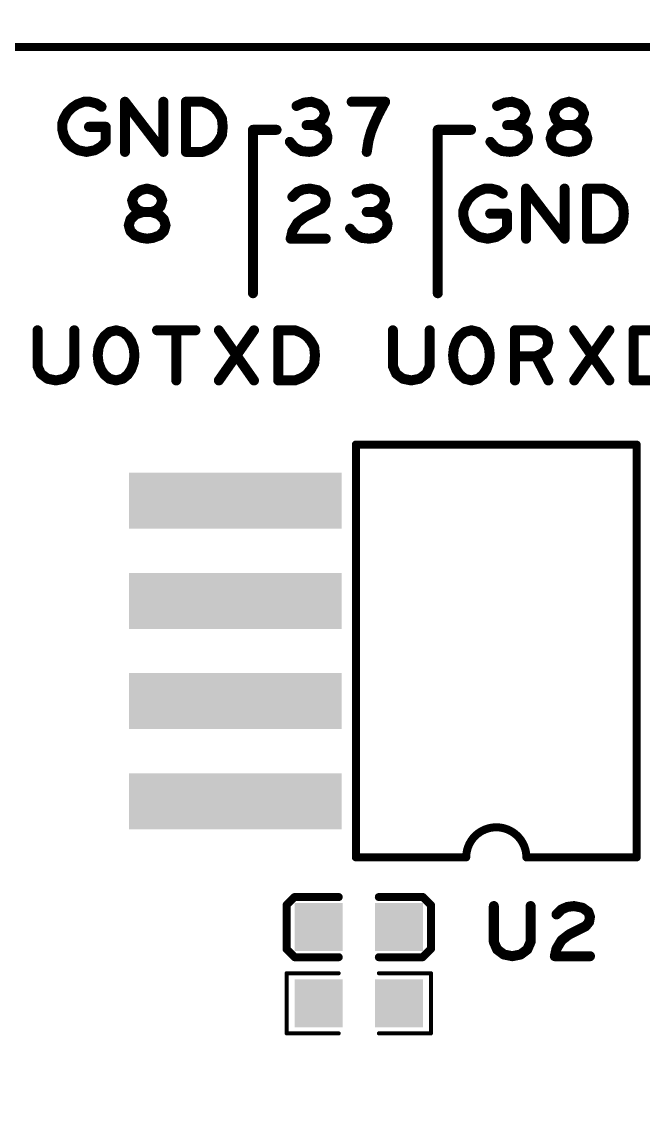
# Model space of a CAD drawing. Extents: x -13 to 102, y 0 to 99.
# Drawn here: x 12.98 to 20.85, y 64.59 to 78.52 of the extents above; entities that cross this region are included whole.
import ezdxf

# ---------------------------------------------------------------- set-up
doc = ezdxf.new("R2010")
doc.units = 0
doc.layers.get('0').update_dxf_attribs({"linetype": 'CONTINUOUS'})
doc.layers.get('DEFPOINTS').update_dxf_attribs({"linetype": 'CONTINUOUS'})
doc.layers.add('SILK_TOP_ART', color=251, linetype='CONTINUOUS')
doc.layers.add('SOLDER_TOP_ART', color=18, linetype='CONTINUOUS')
doc.layers.get('0').off()
doc.dimstyles.get("Standard").update_dxf_attribs({"dimtxt": 3, "dimasz": 3, "dimexe": 0.18, "dimexo": 0, "dimgap": 1.5, "dimtad": 0, "dimtih": 1, "dimtoh": 1, "dimzin": 0, "dimcen": 0.09, "dimazin": 3, "dimtfac": 1, "dimtofl": 0, "dimtmove": 0, "dimatfit": 3})

# ---------------------------------------------------------------- blocks, each defined once
blk = doc.blocks.new('ROUND_214')
at = {"const_width": 0.0508}
blk.add_lwpolyline([(-0.0254, 0, 1), (0.0254, 0, 1)], format="xyb", close=True, dxfattribs=at)
blk = doc.blocks.new('ROUND_159')
at = {"const_width": 0.0635}
blk.add_lwpolyline([(-0.03175, 0, 1), (0.03175, 0, 1)], format="xyb", close=True, dxfattribs=at)
blk = doc.blocks.new('ROUND_320')
at = {"const_width": 0.0254}
blk.add_lwpolyline([(-0.0127, 0, 1), (0.0127, 0, 1)], format="xyb", close=True, dxfattribs=at)
blk = doc.blocks.new('RECTANGLE_363')
blk.add_solid([(1.3454, 0.3548), (1.3454, -0.3548), (-1.3454, 0.3548), (-1.3454, -0.3548)])
blk = doc.blocks.new('SQUARE_333')
blk.add_solid([(0.304, 0.304), (0.304, -0.304), (-0.304, 0.304), (-0.304, -0.304)])
blk = doc.blocks.new('*U174')
at = {"layer": 'SOLDER_TOP_ART', "color": 0, "linetype": 'CONTINUOUS'}
blk.add_text('88.00', height=3, dxfattribs=at).set_placement((39.771, 0.605))
blk = doc.blocks.new('*D168')
at = {"layer": 'DEFPOINTS', "color": 0, "linetype": 'CONTINUOUS'}
for p in [(1, 82.538), (89, 61.962), (89, 2.079)]:
    blk.add_point(p, dxfattribs=at)
at = {"layer": 'SOLDER_TOP_ART', "color": 0, "linetype": 'CONTINUOUS'}
for p, q in [((1, 82.538), (1, 1.899)), ((89, 61.962), (89, 1.899)), ((4, 2.079), (38.441, 2.079)), ((86, 2.079), (51.559, 2.079))]:
    blk.add_line(p, q, dxfattribs=at)
for points in [[(4, 2.579), (4, 1.579), (1, 2.079)], [(86, 2.579), (86, 1.579), (89, 2.079)]]:
    blk.add_solid(points, dxfattribs=at)
at = {"layer": 'SOLDER_TOP_ART', "linetype": 'CONTINUOUS'}
blk.add_blockref('*U174', (0, 0), dxfattribs=at)

msp = doc.modelspace()

# ---------------------------------------------------------------- linework, layer by layer
at = {"layer": 'SILK_TOP_ART'}
for points, const_width in [([(59.662, 78.206), (7.338, 78.206)], 0.1016), ([(13.5551, 77.3757), (13.6186, 77.4392)], 0.127), ([(13.6186, 77.4392), (13.6821, 77.4815)], 0.127), ([(13.6821, 77.4815), (13.7668, 77.5133)], 0.127), ([(13.7668, 77.5133), (13.8409, 77.5133)], 0.127), ([(13.8409, 77.5133), (13.9255, 77.4921)], 0.127), ([(13.9255, 77.4921), (13.9891, 77.4498)], 0.127), ([(14.2854, 76.8783), (14.2854, 77.5133)], 0.127), ([(14.2854, 77.5133), (14.7722, 76.8783)], 0.127), ([(14.7722, 76.8783), (14.7722, 77.5133)], 0.127), ([(15.058, 76.8783), (15.058, 77.5133)], 0.127), ([(15.058, 77.5133), (15.2696, 77.5133)], 0.127), ([(15.2696, 77.5133), (15.3543, 77.4815)], 0.127), ([(15.3543, 77.4815), (15.4178, 77.4392)], 0.127), ([(15.4178, 77.4392), (15.4707, 77.3757)], 0.127), ([(16.5539, 77.5027), (16.4586, 77.4604)], 0.127), ([(16.6491, 77.5133), (16.5539, 77.5027)], 0.127), ([(16.7444, 77.4815), (16.6491, 77.5133)], 0.127), ([(16.7973, 77.4286), (16.7444, 77.4815)], 0.127), ([(16.8185, 77.3651), (16.7973, 77.4286)], 0.127), ([(17.5805, 77.5133), (17.1571, 77.5133)], 0.127), ([(17.4958, 77.3545), (17.5805, 77.5133)], 0.127), ([(19.0939, 77.5027), (18.9986, 77.4604)], 0.127), ([(19.1891, 77.5133), (19.0939, 77.5027)], 0.127), ([(19.2844, 77.4815), (19.1891, 77.5133)], 0.127), ([(19.3373, 77.4286), (19.2844, 77.4815)], 0.127), ([(19.3585, 77.3651), (19.3373, 77.4286)], 0.127), ([(19.7183, 77.3651), (19.7501, 77.4392)], 0.127), ([(19.7501, 77.4392), (19.8241, 77.4921)], 0.127), ([(19.8241, 77.4921), (19.9088, 77.5133)], 0.127), ([(19.9088, 77.5133), (19.9935, 77.4921)], 0.127), ([(19.9935, 77.4921), (20.0675, 77.4392)], 0.127), ([(20.0675, 77.4392), (20.0993, 77.3651)], 0.127), ([(13.4916, 77.2381), (13.5128, 77.3016)], 0.127), ([(13.5128, 77.3016), (13.5551, 77.3757)], 0.127), ([(15.4707, 77.3757), (15.5131, 77.3016)], 0.127), ([(15.5131, 77.3016), (15.5236, 77.1958)], 0.127), ([(16.7444, 77.2487), (16.7973, 77.3016)], 0.127), ([(16.7973, 77.3016), (16.8185, 77.3651)], 0.127), ([(17.4429, 77.2381), (17.4958, 77.3545)], 0.127), ([(19.2844, 77.2487), (19.3373, 77.3016)], 0.127), ([(19.3373, 77.3016), (19.3585, 77.3651)], 0.127), ([(19.7395, 77.291), (19.7183, 77.3651)], 0.127), ([(19.7924, 77.2381), (19.7395, 77.291)], 0.127), ([(20.0781, 77.291), (20.0252, 77.2381)], 0.127), ([(20.0993, 77.3651), (20.0781, 77.291)], 0.127), ([(13.4916, 77.164), (13.4916, 77.2381)], 0.127), ([(13.5128, 77.0794), (13.4916, 77.164)], 0.127), ([(13.8303, 77.1958), (14.042, 77.1958)], 0.127), ([(14.042, 77.1958), (14.042, 77.0053)], 0.127), ([(15.5236, 77.1958), (15.5131, 77.09)], 0.127), ([(15.9068, 75.0876), (15.9068, 77.1577)], 0.127), ([(15.9068, 77.1577), (16.2052, 77.1577)], 0.127), ([(16.6809, 77.217), (16.5856, 77.217)], 0.127), ([(16.6809, 77.217), (16.7444, 77.2487)], 0.127), ([(16.755, 77.1958), (16.6809, 77.217)], 0.127), ([(16.8291, 77.1429), (16.755, 77.1958)], 0.127), ([(17.4006, 77.1323), (17.4429, 77.2381)], 0.127), ([(18.2468, 75.0876), (18.2468, 77.1577)], 0.127), ([(18.2468, 77.1577), (18.669, 77.1577)], 0.127), ([(19.2209, 77.217), (19.1256, 77.217)], 0.127), ([(19.2209, 77.217), (19.2844, 77.2487)], 0.127), ([(19.295, 77.1958), (19.2209, 77.217)], 0.127), ([(19.3691, 77.1429), (19.295, 77.1958)], 0.127), ([(19.7606, 77.1852), (19.6971, 77.1217)], 0.127), ([(19.8559, 77.217), (19.7606, 77.1852)], 0.127), ([(19.8559, 77.217), (19.7924, 77.2381)], 0.127), ([(19.9617, 77.217), (19.8559, 77.217)], 0.127), ([(19.9617, 77.217), (19.8559, 77.217)], 0.127), ([(20.0252, 77.2381), (19.9617, 77.217)], 0.127), ([(20.057, 77.1852), (19.9617, 77.217)], 0.127), ([(20.1205, 77.1217), (20.057, 77.1852)], 0.127), ([(13.5551, 77.0053), (13.5128, 77.0794)], 0.127), ([(15.4707, 77.0159), (15.4178, 76.9524)], 0.127), ([(15.5131, 77.09), (15.4707, 77.0159)], 0.127), ([(16.8502, 77.0688), (16.8291, 77.1429)], 0.127), ([(16.8396, 77.0053), (16.8502, 77.0688)], 0.127), ([(17.3476, 76.8783), (17.3688, 77.0159)], 0.127), ([(17.3688, 77.0159), (17.4006, 77.1323)], 0.127), ([(19.3902, 77.0688), (19.3691, 77.1429)], 0.127), ([(19.3796, 77.0053), (19.3902, 77.0688)], 0.127), ([(19.6971, 77.1217), (19.676, 77.0476)], 0.127), ([(19.676, 77.0476), (19.6971, 76.9735)], 0.127), ([(20.1416, 77.0476), (20.1205, 77.1217)], 0.127), ([(20.1205, 76.9735), (20.1416, 77.0476)], 0.127), ([(13.6186, 76.9418), (13.5551, 77.0053)], 0.127), ([(13.6927, 76.8995), (13.6186, 76.9418)], 0.127), ([(13.7986, 76.8783), (13.6927, 76.8995)], 0.127), ([(13.9044, 76.8995), (13.7986, 76.8783)], 0.127), ([(13.9785, 76.9418), (13.9044, 76.8995)], 0.127), ([(14.042, 77.0053), (13.9785, 76.9418)], 0.127), ([(15.2696, 76.8783), (15.058, 76.8783)], 0.127), ([(15.3543, 76.91), (15.2696, 76.8783)], 0.127), ([(15.4178, 76.9524), (15.3543, 76.91)], 0.127), ([(16.374, 77.0053), (16.4375, 76.9312)], 0.127), ([(16.4375, 76.9312), (16.5221, 76.8889)], 0.127), ([(16.5221, 76.8889), (16.6174, 76.8783)], 0.127), ([(16.6174, 76.8783), (16.7021, 76.8889)], 0.127), ([(16.7021, 76.8889), (16.7867, 76.9418)], 0.127), ([(16.7867, 76.9418), (16.8396, 77.0053)], 0.127), ([(18.914, 77.0053), (18.9775, 76.9312)], 0.127), ([(18.9775, 76.9312), (19.0621, 76.8889)], 0.127), ([(19.0621, 76.8889), (19.1574, 76.8783)], 0.127), ([(19.1574, 76.8783), (19.2421, 76.8889)], 0.127), ([(19.2421, 76.8889), (19.3267, 76.9418)], 0.127), ([(19.3267, 76.9418), (19.3796, 77.0053)], 0.127), ([(19.6971, 76.9735), (19.7501, 76.9206)], 0.127), ([(19.7501, 76.9206), (19.8347, 76.8889)], 0.127), ([(19.8347, 76.8889), (19.9088, 76.8783)], 0.127), ([(19.9088, 76.8783), (19.9829, 76.8889)], 0.127), ([(19.9829, 76.8889), (20.0675, 76.9206)], 0.127), ([(20.0675, 76.9206), (20.1205, 76.9735)], 0.127), ([(14.3763, 76.2651), (14.4081, 76.3392)], 0.127), ([(14.4081, 76.3392), (14.4821, 76.3921)], 0.127), ([(14.4821, 76.3921), (14.5668, 76.4133)], 0.127), ([(14.5668, 76.4133), (14.6515, 76.3921)], 0.127), ([(14.6515, 76.3921), (14.7255, 76.3392)], 0.127), ([(14.7255, 76.3392), (14.7573, 76.2651)], 0.127), ([(16.4057, 76.3075), (16.4692, 76.371)], 0.127), ([(16.4692, 76.371), (16.5433, 76.4027)], 0.127), ([(16.5433, 76.4027), (16.628, 76.4133)], 0.127), ([(16.628, 76.4133), (16.7338, 76.3921)], 0.127), ([(16.7338, 76.3921), (16.8079, 76.3392)], 0.127), ([(16.8079, 76.3392), (16.8291, 76.2757)], 0.127), ([(17.3159, 76.4027), (17.2206, 76.3604)], 0.127), ([(17.4111, 76.4133), (17.3159, 76.4027)], 0.127), ([(17.5064, 76.3815), (17.4111, 76.4133)], 0.127), ([(17.5593, 76.3286), (17.5064, 76.3815)], 0.127), ([(17.5805, 76.2651), (17.5593, 76.3286)], 0.127), ([(18.6351, 76.2757), (18.6986, 76.3392)], 0.127), ([(18.6986, 76.3392), (18.7621, 76.3815)], 0.127), ([(18.7621, 76.3815), (18.8468, 76.4133)], 0.127), ([(18.8468, 76.4133), (18.9209, 76.4133)], 0.127), ([(18.9209, 76.4133), (19.0055, 76.3921)], 0.127), ([(19.0055, 76.3921), (19.0691, 76.3498)], 0.127), ([(19.3654, 75.7783), (19.3654, 76.4133)], 0.127), ([(19.3654, 76.4133), (19.8522, 75.7783)], 0.127), ([(19.8522, 75.7783), (19.8522, 76.4133)], 0.127), ([(20.138, 75.7783), (20.138, 76.4133)], 0.127), ([(20.138, 76.4133), (20.3496, 76.4133)], 0.127), ([(20.3496, 76.4133), (20.4343, 76.3815)], 0.127), ([(20.4343, 76.3815), (20.4978, 76.3392)], 0.127), ([(20.4978, 76.3392), (20.5507, 76.2757)], 0.127), ([(14.3975, 76.191), (14.3763, 76.2651)], 0.127), ([(14.4504, 76.1381), (14.3975, 76.191)], 0.127), ([(14.7361, 76.191), (14.6832, 76.1381)], 0.127), ([(14.7573, 76.2651), (14.7361, 76.191)], 0.127), ([(16.8185, 76.2122), (16.7761, 76.1593)], 0.127), ([(16.8291, 76.2757), (16.8185, 76.2122)], 0.127), ([(17.5064, 76.1487), (17.5593, 76.2016)], 0.127), ([(17.5593, 76.2016), (17.5805, 76.2651)], 0.127), ([(18.5716, 76.1381), (18.5928, 76.2016)], 0.127), ([(18.5928, 76.2016), (18.6351, 76.2757)], 0.127), ([(20.5507, 76.2757), (20.5931, 76.2016)], 0.127), ([(20.5931, 76.2016), (20.6036, 76.0958)], 0.127), ([(14.4186, 76.0852), (14.3551, 76.0217)], 0.127), ([(14.5139, 76.117), (14.4186, 76.0852)], 0.127), ([(14.5139, 76.117), (14.4504, 76.1381)], 0.127), ([(14.6197, 76.117), (14.5139, 76.117)], 0.127), ([(14.6197, 76.117), (14.5139, 76.117)], 0.127), ([(14.6832, 76.1381), (14.6197, 76.117)], 0.127), ([(14.715, 76.0852), (14.6197, 76.117)], 0.127), ([(14.7785, 76.0217), (14.715, 76.0852)], 0.127), ([(16.5645, 76.0535), (16.4692, 75.9794)], 0.127), ([(16.7761, 76.1593), (16.5645, 76.0535)], 0.127), ([(17.4429, 76.117), (17.3476, 76.117)], 0.127), ([(17.4429, 76.117), (17.5064, 76.1487)], 0.127), ([(17.517, 76.0958), (17.4429, 76.117)], 0.127), ([(17.5911, 76.0429), (17.517, 76.0958)], 0.127), ([(17.6122, 75.9688), (17.5911, 76.0429)], 0.127), ([(18.5716, 76.064), (18.5716, 76.1381)], 0.127), ([(18.5928, 75.9794), (18.5716, 76.064)], 0.127), ([(18.9103, 76.0958), (19.122, 76.0958)], 0.127), ([(19.122, 76.0958), (19.122, 75.9053)], 0.127), ([(20.6036, 76.0958), (20.5931, 75.99)], 0.127), ([(14.3551, 76.0217), (14.334, 75.9476)], 0.127), ([(14.334, 75.9476), (14.3551, 75.8735)], 0.127), ([(14.7996, 75.9476), (14.7785, 76.0217)], 0.127), ([(14.7785, 75.8735), (14.7996, 75.9476)], 0.127), ([(16.4692, 75.9794), (16.4057, 75.8735)], 0.127), ([(17.136, 75.9053), (17.1995, 75.8312)], 0.127), ([(17.5487, 75.8418), (17.6016, 75.9053)], 0.127), ([(17.6016, 75.9053), (17.6122, 75.9688)], 0.127), ([(18.6351, 75.9053), (18.5928, 75.9794)], 0.127), ([(18.6986, 75.8418), (18.6351, 75.9053)], 0.127), ([(19.122, 75.9053), (19.0585, 75.8418)], 0.127), ([(20.5507, 75.9159), (20.4978, 75.8524)], 0.127), ([(20.5931, 75.99), (20.5507, 75.9159)], 0.127), ([(14.3551, 75.8735), (14.4081, 75.8206)], 0.127), ([(14.4081, 75.8206), (14.4927, 75.7889)], 0.127), ([(14.4927, 75.7889), (14.5668, 75.7783)], 0.127), ([(14.5668, 75.7783), (14.6409, 75.7889)], 0.127), ([(14.6409, 75.7889), (14.7255, 75.8206)], 0.127), ([(14.7255, 75.8206), (14.7785, 75.8735)], 0.127), ([(16.4057, 75.8735), (16.3845, 75.7783)], 0.127), ([(16.3845, 75.7783), (16.8291, 75.7783)], 0.127), ([(17.1995, 75.8312), (17.2841, 75.7889)], 0.127), ([(17.2841, 75.7889), (17.3794, 75.7783)], 0.127), ([(17.3794, 75.7783), (17.4641, 75.7889)], 0.127), ([(17.4641, 75.7889), (17.5487, 75.8418)], 0.127), ([(18.7727, 75.7995), (18.6986, 75.8418)], 0.127), ([(18.8786, 75.7783), (18.7727, 75.7995)], 0.127), ([(18.9844, 75.7995), (18.8786, 75.7783)], 0.127), ([(19.0585, 75.8418), (18.9844, 75.7995)], 0.127), ([(20.3496, 75.7783), (20.138, 75.7783)], 0.127), ([(20.4343, 75.81), (20.3496, 75.7783)], 0.127), ([(20.4978, 75.8524), (20.4343, 75.81)], 0.127), ([(13.1784, 74.6177), (13.1784, 74.1626)], 0.127), ([(13.644, 74.1626), (13.644, 74.6177)], 0.127), ([(14.025, 74.5436), (13.9827, 74.4801)], 0.127), ([(14.0885, 74.5965), (14.025, 74.5436)], 0.127), ([(14.1732, 74.6177), (14.0885, 74.5965)], 0.127), ([(14.2579, 74.5965), (14.1732, 74.6177)], 0.127), ([(14.3214, 74.5436), (14.2579, 74.5965)], 0.127), ([(14.3637, 74.4801), (14.3214, 74.5436)], 0.127), ([(14.6918, 74.6177), (15.1786, 74.6177)], 0.127), ([(14.9352, 74.6177), (14.9352, 73.9827)], 0.127), ([(15.4749, 73.9827), (15.9195, 74.6177)], 0.127), ([(15.4749, 74.6177), (15.9195, 73.9827)], 0.127), ([(16.2264, 73.9827), (16.2264, 74.6177)], 0.127), ([(16.2264, 74.6177), (16.438, 74.6177)], 0.127), ([(16.438, 74.6177), (16.5227, 74.5859)], 0.127), ([(16.5227, 74.5859), (16.5862, 74.5436)], 0.127), ([(16.5862, 74.5436), (16.6391, 74.4801)], 0.127), ([(17.6784, 74.6177), (17.6784, 74.1626)], 0.127), ([(18.144, 74.1626), (18.144, 74.6177)], 0.127), ([(18.525, 74.5436), (18.4827, 74.4801)], 0.127), ([(18.5885, 74.5965), (18.525, 74.5436)], 0.127), ([(18.6732, 74.6177), (18.5885, 74.5965)], 0.127), ([(18.7579, 74.5965), (18.6732, 74.6177)], 0.127), ([(18.8214, 74.5436), (18.7579, 74.5965)], 0.127), ([(18.8637, 74.4801), (18.8214, 74.5436)], 0.127), ([(19.2235, 73.9827), (19.2235, 74.6177)], 0.127), ([(19.2235, 74.6177), (19.4881, 74.6177)], 0.127), ([(19.4881, 74.6177), (19.5728, 74.5859)], 0.127), ([(19.5728, 74.5859), (19.6257, 74.5436)], 0.127), ([(19.6257, 74.5436), (19.6469, 74.4589)], 0.127), ([(19.9749, 73.9827), (20.4195, 74.6177)], 0.127), ([(19.9749, 74.6177), (20.4195, 73.9827)], 0.127), ([(20.7264, 73.9827), (20.7264, 74.6177)], 0.127), ([(20.7264, 74.6177), (20.938, 74.6177)], 0.127), ([(13.9509, 74.3954), (13.9404, 74.3002)], 0.127), ([(13.9827, 74.4801), (13.9509, 74.3954)], 0.127), ([(14.3955, 74.3954), (14.3637, 74.4801)], 0.127), ([(14.406, 74.3002), (14.3955, 74.3954)], 0.127), ([(16.6391, 74.4801), (16.6815, 74.406)], 0.127), ([(16.6815, 74.406), (16.692, 74.3002)], 0.127), ([(18.4509, 74.3954), (18.4404, 74.3002)], 0.127), ([(18.4827, 74.4801), (18.4509, 74.3954)], 0.127), ([(18.8955, 74.3954), (18.8637, 74.4801)], 0.127), ([(18.906, 74.3002), (18.8955, 74.3954)], 0.127), ([(19.6257, 74.3743), (19.5622, 74.3214)], 0.127), ([(19.6469, 74.4589), (19.6257, 74.3743)], 0.127), ([(13.9404, 74.3002), (13.9509, 74.2049)], 0.127), ([(14.3955, 74.2049), (14.406, 74.3002)], 0.127), ([(16.692, 74.3002), (16.6815, 74.1944)], 0.127), ([(18.4404, 74.3002), (18.4509, 74.2049)], 0.127), ([(18.8955, 74.2049), (18.906, 74.3002)], 0.127), ([(19.4881, 74.2896), (19.2235, 74.2896)], 0.127), ([(19.5622, 74.3214), (19.4881, 74.2896)], 0.127), ([(19.4881, 74.2896), (19.6469, 73.9827)], 0.127), ([(13.1784, 74.1626), (13.2207, 74.0673)], 0.127), ([(13.6017, 74.0673), (13.644, 74.1626)], 0.127), ([(13.9509, 74.2049), (13.9827, 74.1203)], 0.127), ([(13.9827, 74.1203), (14.025, 74.0568)], 0.127), ([(14.3214, 74.0568), (14.3637, 74.1203)], 0.127), ([(14.3637, 74.1203), (14.3955, 74.2049)], 0.127), ([(16.6391, 74.1203), (16.5862, 74.0568)], 0.127), ([(16.6815, 74.1944), (16.6391, 74.1203)], 0.127), ([(17.6784, 74.1626), (17.7207, 74.0673)], 0.127), ([(18.1017, 74.0673), (18.144, 74.1626)], 0.127), ([(18.4509, 74.2049), (18.4827, 74.1203)], 0.127), ([(18.4827, 74.1203), (18.525, 74.0568)], 0.127), ([(18.8214, 74.0568), (18.8637, 74.1203)], 0.127), ([(18.8637, 74.1203), (18.8955, 74.2049)], 0.127), ([(13.2207, 74.0673), (13.3054, 74.0039)], 0.127), ([(13.3054, 74.0039), (13.4112, 73.9827)], 0.127), ([(13.4112, 73.9827), (13.517, 74.0039)], 0.127), ([(13.517, 74.0039), (13.6017, 74.0673)], 0.127), ([(14.025, 74.0568), (14.0885, 74.0039)], 0.127), ([(14.0885, 74.0039), (14.1732, 73.9827)], 0.127), ([(14.1732, 73.9827), (14.2579, 74.0039)], 0.127), ([(14.2579, 74.0039), (14.3214, 74.0568)], 0.127), ([(16.438, 73.9827), (16.2264, 73.9827)], 0.127), ([(16.5227, 74.0144), (16.438, 73.9827)], 0.127), ([(16.5862, 74.0568), (16.5227, 74.0144)], 0.127), ([(17.7207, 74.0673), (17.8054, 74.0039)], 0.127), ([(17.8054, 74.0039), (17.9112, 73.9827)], 0.127), ([(17.9112, 73.9827), (18.017, 74.0039)], 0.127), ([(18.017, 74.0039), (18.1017, 74.0673)], 0.127), ([(18.525, 74.0568), (18.5885, 74.0039)], 0.127), ([(18.5885, 74.0039), (18.6732, 73.9827)], 0.127), ([(18.6732, 73.9827), (18.7579, 74.0039)], 0.127), ([(18.7579, 74.0039), (18.8214, 74.0568)], 0.127), ([(20.938, 73.9827), (20.7264, 73.9827)], 0.127), ([(17.21, 73.1698), (17.21, 67.9398)], 0.1016), ([(20.766, 73.1698), (17.21, 73.1698)], 0.1016), ([(20.766, 67.9398), (20.766, 73.1698)], 0.1016), ([(17.21, 67.9398), (18.607, 67.9398)], 0.1016), ([(19.369, 67.9398), (20.766, 67.9398)], 0.1016), ([(16.4338, 67.437), (16.3322, 67.3354)], 0.1016), ([(16.9926, 67.437), (16.4338, 67.437)], 0.1016), ([(17.5006, 67.437), (18.0594, 67.437)], 0.1016), ([(18.0594, 67.437), (18.161, 67.3357)], 0.1016), ([(16.3322, 67.3354), (16.3322, 66.7766)], 0.1016), ([(18.161, 67.3357), (18.161, 66.7799)], 0.1016), ([(18.9569, 67.3227), (18.9569, 66.8676)], 0.127), ([(19.4225, 66.8676), (19.4225, 67.3227)], 0.127), ([(19.7506, 67.2169), (19.8141, 67.2804)], 0.127), ([(19.8141, 67.2804), (19.8882, 67.3121)], 0.127), ([(19.8882, 67.3121), (19.9729, 67.3227)], 0.127), ([(19.9729, 67.3227), (20.0787, 67.3015)], 0.127), ([(20.0787, 67.3015), (20.1528, 67.2486)], 0.127), ([(20.1634, 67.1216), (20.121, 67.0687)], 0.127), ([(20.1528, 67.2486), (20.174, 67.1851)], 0.127), ([(20.174, 67.1851), (20.1634, 67.1216)], 0.127), ([(20.121, 67.0687), (19.9094, 66.9629)], 0.127), ([(18.9569, 66.8676), (18.9992, 66.7723)], 0.127), ([(19.3802, 66.7723), (19.4225, 66.8676)], 0.127), ([(19.8141, 66.8888), (19.7506, 66.7829)], 0.127), ([(19.9094, 66.9629), (19.8141, 66.8888)], 0.127), ([(16.3322, 66.7766), (16.4338, 66.675)], 0.1016), ([(18.161, 66.7799), (18.0561, 66.675)], 0.1016), ([(18.9992, 66.7723), (19.0839, 66.7089)], 0.127), ([(19.0839, 66.7089), (19.1897, 66.6877)], 0.127), ([(19.1897, 66.6877), (19.2955, 66.7089)], 0.127), ([(19.2955, 66.7089), (19.3802, 66.7723)], 0.127), ([(19.7506, 66.7829), (19.7294, 66.6877)], 0.127), ([(16.4338, 66.675), (16.9926, 66.675)], 0.1016), ([(18.0561, 66.675), (17.5006, 66.675)], 0.1016), ([(19.7294, 66.6877), (20.174, 66.6877)], 0.127), ([(16.3322, 66.4718), (16.9926, 66.4718)], 0.0508), ([(16.3322, 65.7098), (16.3322, 66.4718)], 0.0508), ([(18.161, 66.4718), (17.5006, 66.4718)], 0.0508), ([(18.161, 65.7098), (18.161, 66.4718)], 0.0508), ([(16.9926, 65.7098), (16.3322, 65.7098)], 0.0508), ([(17.5006, 65.7098), (18.161, 65.7098)], 0.0508)]:
    msp.add_lwpolyline(points, dxfattribs=dict(at, const_width=const_width))
at = {"layer": 'SILK_TOP_ART', "const_width": 0.1016}
msp.add_lwpolyline([(19.369, 67.9398, 1), (18.607, 67.9398)], format="xyb", dxfattribs=at)

# ---------------------------------------------------------------- block references
at = {"layer": 'SILK_TOP_ART'}
for name, p in [('ROUND_159', (13.6186, 77.4392)), ('ROUND_159', (13.6821, 77.4815)), ('ROUND_159', (13.7668, 77.5133)), ('ROUND_159', (13.8409, 77.5133)), ('ROUND_159', (13.9255, 77.4921)), ('ROUND_159', (13.9891, 77.4498)), ('ROUND_159', (14.2854, 77.5133)), ('ROUND_159', (14.7722, 77.5133)), ('ROUND_159', (15.058, 77.5133)), ('ROUND_159', (15.2696, 77.5133)), ('ROUND_159', (15.3543, 77.4815)), ('ROUND_159', (15.4178, 77.4392)), ('ROUND_159', (16.4586, 77.4604)), ('ROUND_159', (16.5539, 77.5027)), ('ROUND_159', (16.6491, 77.5133)), ('ROUND_159', (16.7444, 77.4815)), ('ROUND_159', (16.7973, 77.4286)), ('ROUND_159', (17.1571, 77.5133)), ('ROUND_159', (17.5805, 77.5133)), ('ROUND_159', (18.9986, 77.4604)), ('ROUND_159', (19.0939, 77.5027)), ('ROUND_159', (19.1891, 77.5133)), ('ROUND_159', (19.2844, 77.4815)), ('ROUND_159', (19.3373, 77.4286)), ('ROUND_159', (19.7501, 77.4392)), ('ROUND_159', (19.8241, 77.4921)), ('ROUND_159', (19.9088, 77.5133)), ('ROUND_159', (19.9935, 77.4921)), ('ROUND_159', (20.0675, 77.4392)), ('ROUND_159', (13.5128, 77.3016)), ('ROUND_159', (13.5551, 77.3757)), ('ROUND_159', (15.4707, 77.3757)), ('ROUND_159', (15.5131, 77.3016)), ('ROUND_159', (16.7973, 77.3016)), ('ROUND_159', (16.8185, 77.3651)), ('ROUND_159', (17.4958, 77.3545)), ('ROUND_159', (19.3373, 77.3016)), ('ROUND_159', (19.3585, 77.3651)), ('ROUND_159', (19.7183, 77.3651)), ('ROUND_159', (19.7395, 77.291)), ('ROUND_159', (20.0781, 77.291)), ('ROUND_159', (20.0993, 77.3651)), ('ROUND_159', (13.4916, 77.2381)), ('ROUND_159', (13.4916, 77.164)), ('ROUND_159', (13.8303, 77.1958)), ('ROUND_159', (14.042, 77.1958)), ('ROUND_159', (15.5236, 77.1958)), ('ROUND_159', (15.9068, 77.1577)), ('ROUND_159', (16.2052, 77.1577)), ('ROUND_159', (16.5856, 77.217)), ('ROUND_159', (16.6809, 77.217)), ('ROUND_159', (16.6809, 77.217)), ('ROUND_159', (16.7444, 77.2487)), ('ROUND_159', (16.755, 77.1958)), ('ROUND_159', (17.4429, 77.2381)), ('ROUND_159', (18.2468, 77.1577)), ('ROUND_159', (18.669, 77.1577)), ('ROUND_159', (19.1256, 77.217)), ('ROUND_159', (19.2209, 77.217)), ('ROUND_159', (19.2209, 77.217)), ('ROUND_159', (19.2844, 77.2487)), ('ROUND_159', (19.295, 77.1958)), ('ROUND_159', (19.7606, 77.1852)), ('ROUND_159', (19.7924, 77.2381)), ('ROUND_159', (19.8559, 77.217)), ('ROUND_159', (19.8559, 77.217)), ('ROUND_159', (19.9617, 77.217)), ('ROUND_159', (19.9617, 77.217)), ('ROUND_159', (20.0252, 77.2381)), ('ROUND_159', (20.057, 77.1852)), ('ROUND_159', (13.5128, 77.0794)), ('ROUND_159', (15.4707, 77.0159)), ('ROUND_159', (15.5131, 77.09)), ('ROUND_159', (16.8291, 77.1429)), ('ROUND_159', (16.8502, 77.0688)), ('ROUND_159', (17.3688, 77.0159)), ('ROUND_159', (17.4006, 77.1323)), ('ROUND_159', (19.3691, 77.1429)), ('ROUND_159', (19.3902, 77.0688)), ('ROUND_159', (19.676, 77.0476)), ('ROUND_159', (19.6971, 77.1217)), ('ROUND_159', (20.1205, 77.1217)), ('ROUND_159', (20.1416, 77.0476)), ('ROUND_159', (13.5551, 77.0053)), ('ROUND_159', (13.6186, 76.9418)), ('ROUND_159', (13.6927, 76.8995)), ('ROUND_159', (13.7986, 76.8783)), ('ROUND_159', (13.9044, 76.8995)), ('ROUND_159', (13.9785, 76.9418)), ('ROUND_159', (14.042, 77.0053)), ('ROUND_159', (14.2854, 76.8783)), ('ROUND_159', (14.7722, 76.8783)), ('ROUND_159', (15.058, 76.8783)), ('ROUND_159', (15.058, 76.8783)), ('ROUND_159', (15.2696, 76.8783)), ('ROUND_159', (15.3543, 76.91)), ('ROUND_159', (15.4178, 76.9524)), ('ROUND_159', (16.374, 77.0053)), ('ROUND_159', (16.4375, 76.9312)), ('ROUND_159', (16.5221, 76.8889)), ('ROUND_159', (16.6174, 76.8783)), ('ROUND_159', (16.7021, 76.8889)), ('ROUND_159', (16.7867, 76.9418)), ('ROUND_159', (16.8396, 77.0053)), ('ROUND_159', (17.3476, 76.8783)), ('ROUND_159', (18.914, 77.0053)), ('ROUND_159', (18.9775, 76.9312)), ('ROUND_159', (19.0621, 76.8889)), ('ROUND_159', (19.1574, 76.8783)), ('ROUND_159', (19.2421, 76.8889)), ('ROUND_159', (19.3267, 76.9418)), ('ROUND_159', (19.3796, 77.0053)), ('ROUND_159', (19.6971, 76.9735)), ('ROUND_159', (19.7501, 76.9206)), ('ROUND_159', (19.8347, 76.8889)), ('ROUND_159', (19.9088, 76.8783)), ('ROUND_159', (19.9088, 76.8783)), ('ROUND_159', (19.9829, 76.8889)), ('ROUND_159', (20.0675, 76.9206)), ('ROUND_159', (20.1205, 76.9735)), ('ROUND_159', (14.4081, 76.3392)), ('ROUND_159', (14.4821, 76.3921)), ('ROUND_159', (14.5668, 76.4133)), ('ROUND_159', (14.6515, 76.3921)), ('ROUND_159', (14.7255, 76.3392)), ('ROUND_159', (16.4692, 76.371)), ('ROUND_159', (16.5433, 76.4027)), ('ROUND_159', (16.628, 76.4133)), ('ROUND_159', (16.7338, 76.3921)), ('ROUND_159', (16.8079, 76.3392)), ('ROUND_159', (17.2206, 76.3604)), ('ROUND_159', (17.3159, 76.4027)), ('ROUND_159', (17.4111, 76.4133)), ('ROUND_159', (17.5064, 76.3815)), ('ROUND_159', (17.5593, 76.3286)), ('ROUND_159', (18.6986, 76.3392)), ('ROUND_159', (18.7621, 76.3815)), ('ROUND_159', (18.8468, 76.4133)), ('ROUND_159', (18.9209, 76.4133)), ('ROUND_159', (19.0055, 76.3921)), ('ROUND_159', (19.0691, 76.3498)), ('ROUND_159', (19.3654, 76.4133)), ('ROUND_159', (19.8522, 76.4133)), ('ROUND_159', (20.138, 76.4133)), ('ROUND_159', (20.3496, 76.4133)), ('ROUND_159', (20.4343, 76.3815)), ('ROUND_159', (20.4978, 76.3392)), ('ROUND_159', (14.3763, 76.2651)), ('ROUND_159', (14.3975, 76.191)), ('ROUND_159', (14.7361, 76.191)), ('ROUND_159', (14.7573, 76.2651)), ('ROUND_159', (16.4057, 76.3075)), ('ROUND_159', (16.8185, 76.2122)), ('ROUND_159', (16.8291, 76.2757)), ('ROUND_159', (17.5593, 76.2016)), ('ROUND_159', (17.5805, 76.2651)), ('ROUND_159', (18.5928, 76.2016)), ('ROUND_159', (18.6351, 76.2757)), ('ROUND_159', (20.5507, 76.2757)), ('ROUND_159', (20.5931, 76.2016)), ('ROUND_159', (14.4186, 76.0852)), ('ROUND_159', (14.4504, 76.1381)), ('ROUND_159', (14.5139, 76.117)), ('ROUND_159', (14.5139, 76.117)), ('ROUND_159', (14.6197, 76.117)), ('ROUND_159', (14.6197, 76.117)), ('ROUND_159', (14.6832, 76.1381)), ('ROUND_159', (14.715, 76.0852)), ('ROUND_159', (16.5645, 76.0535)), ('ROUND_159', (16.7761, 76.1593)), ('ROUND_159', (17.3476, 76.117)), ('ROUND_159', (17.4429, 76.117)), ('ROUND_159', (17.4429, 76.117)), ('ROUND_159', (17.5064, 76.1487)), ('ROUND_159', (17.517, 76.0958)), ('ROUND_159', (17.5911, 76.0429)), ('ROUND_159', (18.5716, 76.1381)), ('ROUND_159', (18.5716, 76.064)), ('ROUND_159', (18.9103, 76.0958)), ('ROUND_159', (19.122, 76.0958)), ('ROUND_159', (20.6036, 76.0958)), ('ROUND_159', (14.334, 75.9476)), ('ROUND_159', (14.3551, 76.0217)), ('ROUND_159', (14.7785, 76.0217)), ('ROUND_159', (14.7996, 75.9476)), ('ROUND_159', (16.4692, 75.9794)), ('ROUND_159', (17.136, 75.9053)), ('ROUND_159', (17.6016, 75.9053)), ('ROUND_159', (17.6122, 75.9688)), ('ROUND_159', (18.5928, 75.9794)), ('ROUND_159', (18.6351, 75.9053)), ('ROUND_159', (19.122, 75.9053)), ('ROUND_159', (20.5507, 75.9159)), ('ROUND_159', (20.5931, 75.99)), ('ROUND_159', (14.3551, 75.8735)), ('ROUND_159', (14.4081, 75.8206)), ('ROUND_159', (14.4927, 75.7889)), ('ROUND_159', (14.5668, 75.7783)), ('ROUND_159', (14.5668, 75.7783)), ('ROUND_159', (14.6409, 75.7889)), ('ROUND_159', (14.7255, 75.8206)), ('ROUND_159', (14.7785, 75.8735)), ('ROUND_159', (16.3845, 75.7783)), ('ROUND_159', (16.4057, 75.8735)), ('ROUND_159', (16.8291, 75.7783)), ('ROUND_159', (17.1995, 75.8312)), ('ROUND_159', (17.2841, 75.7889)), ('ROUND_159', (17.3794, 75.7783)), ('ROUND_159', (17.4641, 75.7889)), ('ROUND_159', (17.5487, 75.8418)), ('ROUND_159', (18.6986, 75.8418)), ('ROUND_159', (18.7727, 75.7995)), ('ROUND_159', (18.8786, 75.7783)), ('ROUND_159', (18.9844, 75.7995)), ('ROUND_159', (19.0585, 75.8418)), ('ROUND_159', (19.3654, 75.7783)), ('ROUND_159', (19.8522, 75.7783)), ('ROUND_159', (20.138, 75.7783)), ('ROUND_159', (20.138, 75.7783)), ('ROUND_159', (20.3496, 75.7783)), ('ROUND_159', (20.4343, 75.81)), ('ROUND_159', (20.4978, 75.8524)), ('ROUND_159', (15.9068, 75.0876)), ('ROUND_159', (18.2468, 75.0876)), ('ROUND_159', (13.1784, 74.6177)), ('ROUND_159', (13.644, 74.6177)), ('ROUND_159', (14.025, 74.5436)), ('ROUND_159', (14.0885, 74.5965)), ('ROUND_159', (14.1732, 74.6177)), ('ROUND_159', (14.1732, 74.6177)), ('ROUND_159', (14.2579, 74.5965)), ('ROUND_159', (14.3214, 74.5436)), ('ROUND_159', (14.6918, 74.6177)), ('ROUND_159', (14.9352, 74.6177)), ('ROUND_159', (15.1786, 74.6177)), ('ROUND_159', (15.4749, 74.6177)), ('ROUND_159', (15.9195, 74.6177)), ('ROUND_159', (16.2264, 74.6177)), ('ROUND_159', (16.438, 74.6177)), ('ROUND_159', (16.5227, 74.5859)), ('ROUND_159', (16.5862, 74.5436)), ('ROUND_159', (17.6784, 74.6177)), ('ROUND_159', (18.144, 74.6177)), ('ROUND_159', (18.525, 74.5436)), ('ROUND_159', (18.5885, 74.5965)), ('ROUND_159', (18.6732, 74.6177)), ('ROUND_159', (18.6732, 74.6177)), ('ROUND_159', (18.7579, 74.5965)), ('ROUND_159', (18.8214, 74.5436)), ('ROUND_159', (19.2235, 74.6177)), ('ROUND_159', (19.4881, 74.6177)), ('ROUND_159', (19.5728, 74.5859)), ('ROUND_159', (19.6257, 74.5436)), ('ROUND_159', (19.9749, 74.6177)), ('ROUND_159', (20.4195, 74.6177)), ('ROUND_159', (20.7264, 74.6177)), ('ROUND_159', (13.9509, 74.3954)), ('ROUND_159', (13.9827, 74.4801)), ('ROUND_159', (14.3637, 74.4801)), ('ROUND_159', (14.3955, 74.3954)), ('ROUND_159', (16.6391, 74.4801)), ('ROUND_159', (16.6815, 74.406)), ('ROUND_159', (18.4509, 74.3954)), ('ROUND_159', (18.4827, 74.4801)), ('ROUND_159', (18.8637, 74.4801)), ('ROUND_159', (18.8955, 74.3954)), ('ROUND_159', (19.6257, 74.3743)), ('ROUND_159', (19.6469, 74.4589)), ('ROUND_159', (13.9404, 74.3002)), ('ROUND_159', (14.406, 74.3002)), ('ROUND_159', (16.692, 74.3002)), ('ROUND_159', (18.4404, 74.3002)), ('ROUND_159', (18.906, 74.3002)), ('ROUND_159', (19.2235, 74.2896)), ('ROUND_159', (19.4881, 74.2896)), ('ROUND_159', (19.4881, 74.2896)), ('ROUND_159', (19.5622, 74.3214)), ('ROUND_159', (13.1784, 74.1626)), ('ROUND_159', (13.644, 74.1626)), ('ROUND_159', (13.9509, 74.2049)), ('ROUND_159', (13.9827, 74.1203)), ('ROUND_159', (14.3637, 74.1203)), ('ROUND_159', (14.3955, 74.2049)), ('ROUND_159', (16.6391, 74.1203)), ('ROUND_159', (16.6815, 74.1944)), ('ROUND_159', (17.6784, 74.1626)), ('ROUND_159', (18.144, 74.1626)), ('ROUND_159', (18.4509, 74.2049)), ('ROUND_159', (18.4827, 74.1203)), ('ROUND_159', (18.8637, 74.1203)), ('ROUND_159', (18.8955, 74.2049)), ('ROUND_159', (13.2207, 74.0673)), ('ROUND_159', (13.3054, 74.0039)), ('ROUND_159', (13.4112, 73.9827)), ('ROUND_159', (13.517, 74.0039)), ('ROUND_159', (13.6017, 74.0673)), ('ROUND_159', (14.025, 74.0568)), ('ROUND_159', (14.0885, 74.0039)), ('ROUND_159', (14.1732, 73.9827)), ('ROUND_159', (14.2579, 74.0039)), ('ROUND_159', (14.3214, 74.0568)), ('ROUND_159', (14.9352, 73.9827)), ('ROUND_159', (15.4749, 73.9827)), ('ROUND_159', (15.9195, 73.9827)), ('ROUND_159', (16.2264, 73.9827)), ('ROUND_159', (16.2264, 73.9827)), ('ROUND_159', (16.438, 73.9827)), ('ROUND_159', (16.5227, 74.0144)), ('ROUND_159', (16.5862, 74.0568)), ('ROUND_159', (17.7207, 74.0673)), ('ROUND_159', (17.8054, 74.0039)), ('ROUND_159', (17.9112, 73.9827)), ('ROUND_159', (18.017, 74.0039)), ('ROUND_159', (18.1017, 74.0673)), ('ROUND_159', (18.525, 74.0568)), ('ROUND_159', (18.5885, 74.0039)), ('ROUND_159', (18.6732, 73.9827)), ('ROUND_159', (18.7579, 74.0039)), ('ROUND_159', (18.8214, 74.0568)), ('ROUND_159', (19.2235, 73.9827)), ('ROUND_159', (19.6469, 73.9827)), ('ROUND_159', (19.9749, 73.9827)), ('ROUND_159', (20.4195, 73.9827)), ('ROUND_159', (20.7264, 73.9827)), ('ROUND_159', (20.7264, 73.9827)), ('ROUND_214', (17.21, 73.1698)), ('ROUND_214', (17.21, 73.1698)), ('ROUND_214', (20.766, 73.1698)), ('ROUND_214', (20.766, 73.1698)), ('ROUND_214', (17.21, 67.9398)), ('ROUND_214', (17.21, 67.9398)), ('ROUND_214', (18.607, 67.9398)), ('ROUND_214', (18.607, 67.9398)), ('ROUND_214', (19.369, 67.9398)), ('ROUND_214', (19.369, 67.9398)), ('ROUND_214', (20.766, 67.9398)), ('ROUND_214', (20.766, 67.9398)), ('ROUND_214', (16.4338, 67.437)), ('ROUND_214', (16.4338, 67.437)), ('ROUND_214', (16.9926, 67.437)), ('ROUND_214', (17.5006, 67.437)), ('ROUND_214', (18.0594, 67.437)), ('ROUND_214', (18.0594, 67.437)), ('ROUND_214', (16.3322, 67.3354)), ('ROUND_214', (16.3322, 67.3354)), ('ROUND_214', (18.161, 67.3357)), ('ROUND_214', (18.161, 67.3357)), ('ROUND_159', (18.9569, 67.3227)), ('ROUND_159', (19.4225, 67.3227)), ('ROUND_159', (19.8141, 67.2804)), ('ROUND_159', (19.8882, 67.3121)), ('ROUND_159', (19.9729, 67.3227)), ('ROUND_159', (20.0787, 67.3015)), ('ROUND_159', (19.7506, 67.2169)), ('ROUND_159', (20.1528, 67.2486)), ('ROUND_159', (20.1634, 67.1216)), ('ROUND_159', (20.174, 67.1851)), ('ROUND_159', (20.121, 67.0687)), ('ROUND_159', (18.9569, 66.8676)), ('ROUND_159', (19.4225, 66.8676)), ('ROUND_159', (19.8141, 66.8888)), ('ROUND_159', (19.9094, 66.9629)), ('ROUND_214', (16.3322, 66.7766)), ('ROUND_214', (16.3322, 66.7766)), ('ROUND_214', (18.161, 66.7799)), ('ROUND_214', (18.161, 66.7799)), ('ROUND_159', (18.9992, 66.7723)), ('ROUND_159', (19.0839, 66.7089)), ('ROUND_159', (19.2955, 66.7089)), ('ROUND_159', (19.3802, 66.7723)), ('ROUND_159', (19.7506, 66.7829)), ('ROUND_214', (16.4338, 66.675)), ('ROUND_214', (16.4338, 66.675)), ('ROUND_214', (16.9926, 66.675)), ('ROUND_214', (17.5006, 66.675)), ('ROUND_214', (18.0561, 66.675)), ('ROUND_214', (18.0561, 66.675)), ('ROUND_159', (19.1897, 66.6877)), ('ROUND_159', (19.7294, 66.6877)), ('ROUND_159', (20.174, 66.6877)), ('ROUND_320', (16.3322, 66.4718)), ('ROUND_320', (16.3322, 66.4718)), ('ROUND_320', (16.9926, 66.4718)), ('ROUND_320', (17.5006, 66.4718)), ('ROUND_320', (18.161, 66.4718)), ('ROUND_320', (18.161, 66.4718)), ('ROUND_320', (16.3322, 65.7098)), ('ROUND_320', (16.3322, 65.7098)), ('ROUND_320', (16.9926, 65.7098)), ('ROUND_320', (17.5006, 65.7098)), ('ROUND_320', (18.161, 65.7098)), ('ROUND_320', (18.161, 65.7098))]:
    msp.add_blockref(name, p, dxfattribs=at)
at = {"layer": 'SOLDER_TOP_ART'}
for name, p in [('RECTANGLE_363', (15.6828, 72.4598)), ('RECTANGLE_363', (15.6828, 71.1898)), ('RECTANGLE_363', (15.6828, 69.9198)), ('RECTANGLE_363', (15.6828, 68.6498)), ('SQUARE_333', (16.7386, 67.056)), ('SQUARE_333', (17.7546, 67.056)), ('SQUARE_333', (16.7386, 66.0908)), ('SQUARE_333', (17.7546, 66.0908))]:
    msp.add_blockref(name, p, dxfattribs=at)

# ---------------------------------------------------------------- dimensions: what is measured, and where the dimension line sits
at = {"layer": 'SOLDER_TOP_ART', "linetype": 'CONTINUOUS'}
dim = msp.add_linear_dim(base=(89, 2.079174), p1=(1, 82.5381), p2=(89, 61.9619), dimstyle='Standard', dxfattribs=at)
dim.commit()
dim.dimension.update_dxf_attribs({"geometry": '*D168', "text_midpoint": (45, 2.079174)})

doc.saveas('drawing.dxf')
